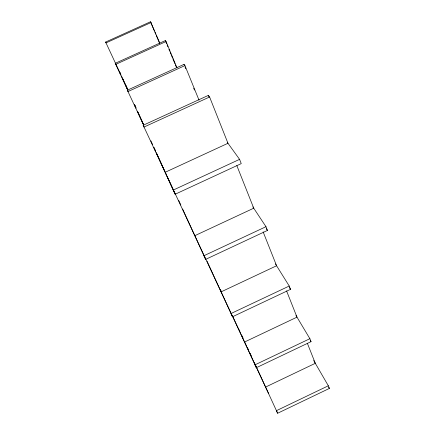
<?xml version="1.0" encoding="UTF-8"?>
<svg xmlns="http://www.w3.org/2000/svg" width="435" height="435" viewBox="0 0 435 435"><rect width="100%" height="100%" fill="white"/><g stroke="black" fill="none" stroke-linecap="round" stroke-linejoin="round"><path stroke-width="0.65" d="M328.338 385.785L276.421 410.678L277.628 413.25L329.377 388.428L328.338 385.785L313.689 360.523M309.883 338.707L254.981 364.845L256.324 367.716L311.041 341.66L309.883 338.707L295.958 315.429M244.519 342.035L296.985 317.153L286.556 290.879M289.237 286.034L230.98 313.543L232.491 316.767L290.531 289.346L289.237 286.034L275.426 263.898M221.072 291.885L276.589 265.763L263.142 231.893M265.975 226.7L203.933 255.726L205.641 259.374L267.443 230.441L265.975 226.7L252.86 206.87M194.798 235.694L253.741 208.202L236.819 165.566M173.222 190.079L239.576 159.357L241.246 163.614L175.169 194.233L165.153 172.293L227.973 143.284L209.599 96.989L208.343 95.39L143.186 125.253L144.001 127.058L209.599 96.989M184.946 65.587L127.972 91.557L127.357 90.197L184 64.385L184.946 65.587L199.04 100.186M151.114 22.506L106.004 42.902L105.623 42.054L150.521 21.75L159.781 43.087M166.05 41.526L115.705 64.38L115.226 63.32L165.316 40.591L166.05 41.526L176.974 67.833M227.277 142.321L239.576 159.357M266.323 228.739L267.443 230.441M289.46 287.617L290.531 289.346M310.345 340.496L311.041 341.66M328.697 387.253L329.377 388.428M127.357 90.197L143.757 125.345M220.518 289.688L221.263 291.287M239.315 329.937L239.886 331.165M143.186 125.253L268.531 393.381M105.623 42.054L117.765 68.11M117.95 68.485L120.816 74.635M121.392 75.864L123.785 81.024M125.693 85.081L127.803 89.632M115.226 63.32L128.151 91.018M134.475 104.563L136.057 107.994M241.931 335.597L243.062 338.066M245.329 343.003L245.9 344.237M247.537 347.761L248.733 350.409M250.065 353.263L251.283 355.96M254.404 362.746L265.508 386.878M277.628 413.25L265.578 387.068L315.31 363.312L307.344 343.242M232.355 315.511L256.324 367.716M207.006 261.087L232.491 316.767M178.731 200.475L180.84 205.016M182.624 209.012L205.641 259.374M120.006 72.732L120.827 74.537M124.019 81.568L127.602 89.458M134.779 105.265L135.617 107.119M137.868 112.072L143.762 125.062M154.023 147.65L155.143 150.124M156.546 153.218L158.231 156.932M158.797 158.166L166.094 174.25M167.024 176.295L175.169 194.233M119.978 72.754L120.794 74.543M122.616 78.561L127.651 89.653M134.344 104.405L136.008 108.076M137.4 111.137L143.789 125.22M150.885 140.853L152.554 144.529M153.946 147.595L155.61 151.271M156.17 152.495L164.234 170.264M150.521 21.75L154.447 31.07M154.969 32.31L155.757 34.175M156.279 35.42L159.683 43.495M165.316 40.591L166.61 43.707M167.127 44.957L167.905 46.828M168.943 49.324L169.721 51.194M170.237 52.439L171.015 54.31M171.531 55.56L172.309 57.431M172.831 58.676L174.903 63.668M175.419 64.913L176.197 66.783M184 64.385L184.511 65.636M185.022 66.892L185.788 68.768M193.7 88.18L194.467 90.056M208.343 95.39L208.843 96.652"/></g></svg>
